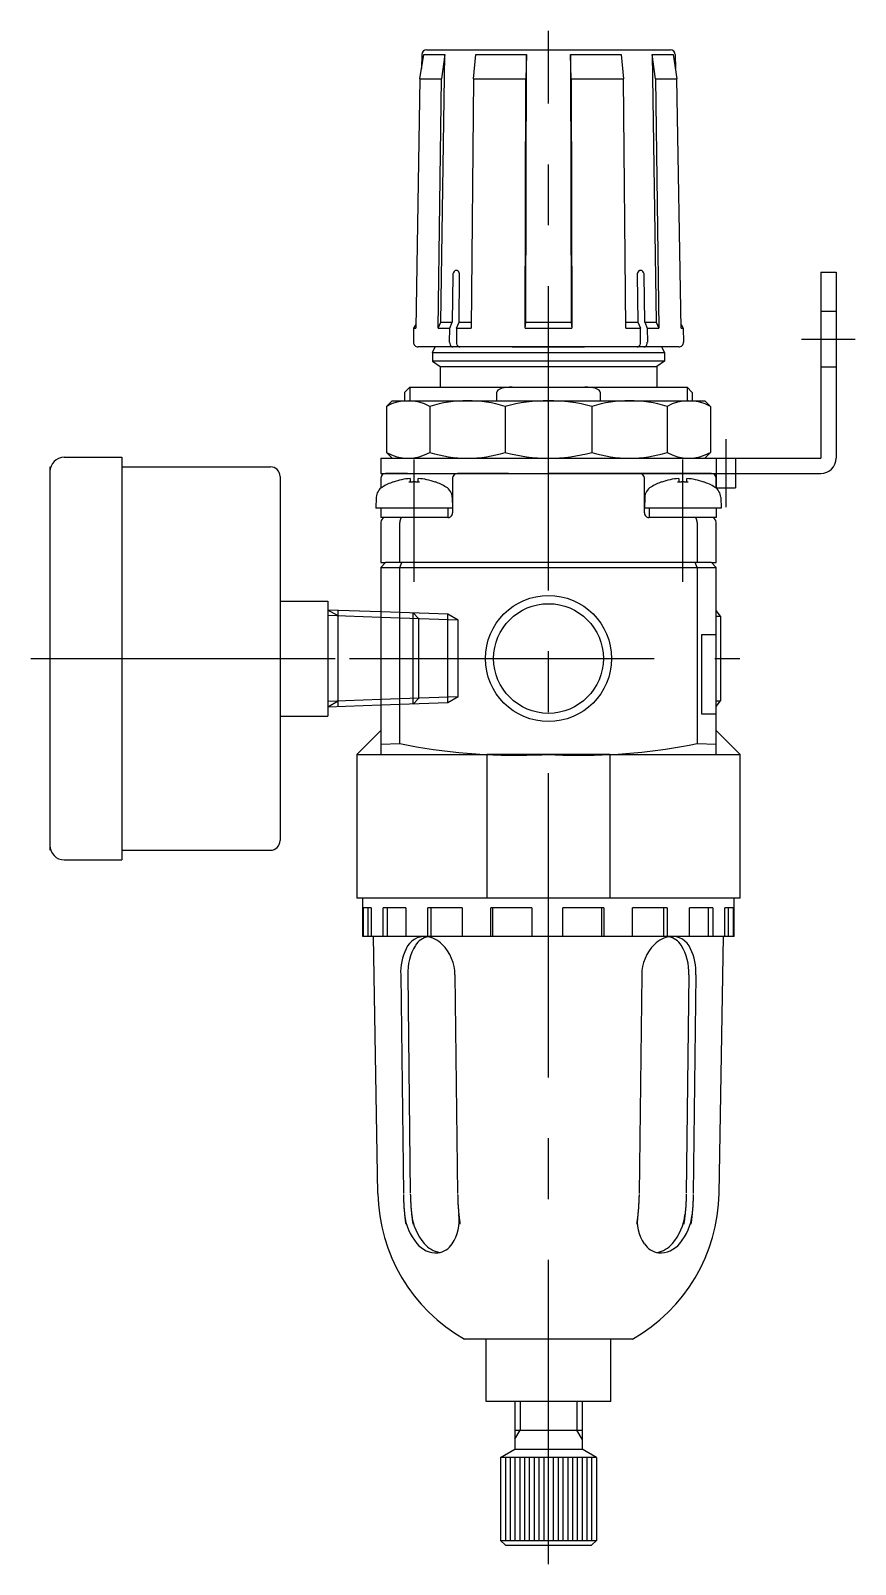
# Model space of a CAD drawing. Extents: x -36 to 182, y -116 to 186.
# Drawn here: x 96.2 to 182.2, y -94.5 to 65.5 of the extents above; entities that cross this region are included whole.
import ezdxf

# ---------------------------------------------------------------- set-up
doc = ezdxf.new("R2010")
doc.units = 0
doc.linetypes.add('CENTER', pattern=[50.8, 31.75, -6.35, 6.35, -6.35])
doc.linetypes.add('DASHED', pattern=[19.05, 12.7, -6.35])
doc.layers.get('0').update_dxf_attribs({"linetype": 'CONTINUOUS'})
doc.layers.add('CENTER', color=1, linetype='CENTER')

msp = doc.modelspace()

# ---------------------------------------------------------------- linework, layer by layer
at = {"color": 7, "linetype": 'CONTINUOUS'}
for p, q in [((136.82, 60.49), (137.22, 63)), ((137.02, 63.01), (136.99, 61.57)), ((137.22, 63), (139.41, 63)), ((137.52, 63.5), (162.94, 63.5)), ((139.01, 35.09), (139.41, 63)), ((139.41, 63), (139.08, 60.49)), ((142.42, 60.49), (142.65, 63)), ((142.65, 63), (147.93, 63)), ((147.85, 35.09), (147.93, 63)), ((147.93, 63), (147.86, 60.49)), ((152.59, 60.49), (152.52, 63)), ((152.52, 63), (152.61, 35.09)), ((152.52, 63), (157.8, 63)), ((157.8, 63), (158.04, 60.49)), ((161.38, 60.49), (161.05, 63)), ((161.05, 63), (161.45, 35.09)), ((161.05, 63), (163.24, 63)), ((163.24, 63), (163.63, 60.49)), ((163.44, 63.01), (163.46, 61.57)), ((136.82, 60.49), (136.38, 34.48)), ((136.82, 60.49), (139.08, 60.49)), ((138.71, 34.48), (139.08, 60.49)), ((142.42, 60.49), (142.16, 34.48)), ((142.42, 60.49), (147.86, 60.49)), ((147.79, 34.48), (147.86, 60.49)), ((152.59, 60.49), (152.67, 34.48)), ((152.59, 60.49), (158.04, 60.49)), ((158.3, 34.48), (158.04, 60.49)), ((161.38, 60.49), (161.75, 34.48)), ((161.38, 60.49), (163.63, 60.49)), ((164.08, 34.48), (163.63, 60.49)), ((140.26, 40), (140.2, 35.09)), ((140.9, 35.09), (140.96, 40)), ((159.49, 40), (159.55, 35.09)), ((160.26, 35.09), (160.2, 40)), ((178.63, 40.3), (180.23, 40.3)), ((178.63, 40.3), (178.63, 20.9)), ((180.23, 40.3), (180.23, 20.9)), ((136.16, 34.48), (136.14, 33.01)), ((136.38, 34.84), (136.16, 34.48)), ((136.16, 34.48), (136.38, 34.48)), ((138.71, 34.48), (139.01, 35.09)), ((138.71, 34.48), (139.94, 34.48)), ((139.01, 35.09), (140.2, 35.09)), ((139.92, 33.01), (139.94, 34.48)), ((139.94, 34.48), (140.2, 35.09)), ((140.64, 34.48), (140.62, 33.01)), ((140.64, 34.48), (140.9, 35.09)), ((140.64, 34.48), (142.16, 34.48)), ((140.9, 35.09), (142.17, 35.09)), ((147.79, 34.48), (147.85, 35.09)), ((147.79, 34.48), (152.67, 34.48)), ((147.85, 35.09), (152.61, 35.09)), ((152.61, 35.09), (152.67, 34.48)), ((158.29, 35.09), (159.55, 35.09)), ((158.3, 34.48), (159.81, 34.48)), ((159.55, 35.09), (159.81, 34.48)), ((159.83, 33.01), (159.81, 34.48)), ((160.26, 35.09), (160.52, 34.48)), ((160.26, 35.09), (161.45, 35.09)), ((160.52, 34.48), (160.54, 33.01)), ((160.52, 34.48), (161.75, 34.48)), ((161.45, 35.09), (161.75, 34.48)), ((164.07, 34.84), (164.29, 34.48)), ((164.08, 34.48), (164.29, 34.48)), ((164.29, 34.48), (164.32, 33.01)), ((140.27, 32.5), (136.64, 32.5)), ((138.13, 31.91), (138.4, 32.5)), ((140.97, 32.5), (140.27, 32.5)), ((159.48, 32.5), (140.98, 32.5)), ((146.45, 32.5), (154, 32.5)), ((160.19, 32.5), (159.48, 32.5)), ((163.82, 32.5), (160.19, 32.5)), ((162.33, 31.91), (162.06, 32.5)), ((138.13, 31.91), (162.33, 31.91)), ((138.13, 31.91), (138.13, 31.03)), ((162.33, 31.03), (138.13, 31.03)), ((138.13, 31.03), (138.93, 30.47)), ((138.93, 30.47), (161.53, 30.47)), ((138.93, 30.47), (138.93, 28.3)), ((162.33, 31.03), (161.53, 30.47)), ((161.53, 30.47), (161.53, 28.3)), ((162.33, 31.91), (162.33, 31.03)), ((135.23, 27.76), (135.77, 28.3)), ((135.23, 27.76), (135.23, 26.9)), ((135.77, 28.3), (146.45, 28.3)), ((144.84, 26.9), (144.84, 27.8)), ((146.45, 28.3), (154, 28.3)), ((154, 28.3), (164.69, 28.3)), ((155.61, 27.8), (155.61, 26.9)), ((165.23, 27.76), (164.69, 28.3)), ((165.23, 27.76), (165.23, 26.9)), ((133.33, 26.3), (133.93, 26.9)), ((133.33, 26.3), (133.33, 21.5)), ((133.93, 26.9), (166.53, 26.9)), ((137.86, 26.3), (137.86, 21.5)), ((145.7, 26.3), (145.7, 21.5)), ((154.76, 26.3), (154.76, 21.5)), ((162.6, 26.3), (162.6, 21.5)), ((166.53, 26.9), (167.13, 26.3)), ((167.13, 26.3), (167.13, 21.5)), ((99.73, 21), (105.73, 21)), ((105.73, 21), (105.73, -21)), ((132.73, 20.9), (178.63, 20.9)), ((132.73, 20.9), (132.73, 19.3)), ((133.33, 21.5), (133.93, 20.9)), ((133.93, 20.9), (166.53, 20.9)), ((167.13, 21.5), (166.53, 20.9)), ((98.23, 20), (98.23, -20)), ((105.73, 20), (121.23, 20)), ((132.73, 19.3), (178.63, 19.3)), ((135.53, 19.3), (133.23, 19.3)), ((135.53, 19.3), (140.73, 19.3)), ((146.07, 19.3), (140.73, 19.3)), ((146.07, 19.3), (150.23, 19.3)), ((167.23, 19.3), (150.23, 19.3)), ((167.73, 19.3), (167.73, 17.8)), ((169.73, 19.3), (169.73, 17.8)), ((122.23, 19), (122.23, -19)), ((132.73, 18.8), (132.73, 17.78)), ((134.03, 18.42), (134.04, 18.41)), ((135.81, 18.77), (135.81, 18.41)), ((136.64, 18.41), (136.64, 18.77)), ((138.42, 18.41), (138.43, 18.42)), ((140.23, 18.8), (140.23, 15.2)), ((160.23, 15.2), (160.23, 18.8)), ((162.03, 18.42), (162.04, 18.41)), ((163.81, 18.77), (163.81, 18.41)), ((164.64, 18.41), (164.64, 18.77)), ((166.42, 18.41), (166.43, 18.42)), ((167.73, 17.76), (167.73, 18.8)), ((167.73, 17.8), (169.73, 17.8)), ((132.27, 16.81), (132.23, 15.7)), ((140.19, 16.81), (140.23, 15.7)), ((160.27, 16.81), (160.23, 15.7)), ((168.19, 16.81), (168.23, 15.7)), ((140.23, 15.7), (132.23, 15.7)), ((132.73, 15.7), (132.73, 14.7)), ((139.73, 14.7), (132.73, 14.7)), ((139.73, 15.7), (139.73, 14.7)), ((168.23, 15.7), (160.23, 15.7)), ((160.73, 15.7), (160.73, 14.7)), ((167.73, 14.7), (160.73, 14.7)), ((167.73, 15.7), (167.73, 14.7)), ((132.73, 14.2), (132.73, 10)), ((134.73, 10), (134.73, 14.2)), ((165.73, 14.2), (165.73, 10)), ((167.73, 10), (167.73, 14.2)), ((132.73, 9.5), (133.23, 10)), ((132.73, 10), (133.23, 10)), ((134.94, 10), (133.23, 10)), ((134.73, 9.5), (134.94, 10)), ((165.52, 10), (134.94, 10)), ((165.73, 9.5), (165.52, 10)), ((167.23, 10), (165.52, 10)), ((167.23, 10), (167.73, 9.5)), ((167.23, 10), (167.73, 10)), ((132.73, 9.5), (134.73, 9.5)), ((132.73, 9.5), (132.73, -10)), ((134.73, -8.87), (134.73, 9.5)), ((134.73, 9.5), (165.73, 9.5)), ((165.73, 9.5), (165.73, -8.87)), ((165.73, 9.5), (167.73, 9.5)), ((167.73, -10), (167.73, 9.5)), ((122.23, 6), (127.23, 6)), ((127.23, 6), (127.23, -6)), ((132.73, 4.86), (127.23, 5.06)), ((128.3, -5.02), (128.3, 5.02)), ((168.18, 4.43), (167.73, 5)), ((167.73, 4.41), (168.18, 4.43)), ((168.18, 4.43), (168.18, -4.43)), ((166.23, 2.5), (167.73, 2.5)), ((166.23, -5.8), (166.23, 2.5)), ((167.73, -4.41), (168.18, -4.43)), ((167.73, -5), (168.18, -4.43)), ((122.23, -6), (127.23, -6)), ((132.73, -4.86), (127.23, -5.06)), ((167.73, -5.8), (166.23, -5.8)), ((132.73, -7.5), (130.23, -10)), ((167.73, -7.5), (170.23, -10)), ((132.73, -8.92), (134.73, -8.88)), ((165.73, -8.88), (167.73, -8.92)), ((130.23, -10), (130.23, -25)), ((130.23, -10), (143.83, -10)), ((143.83, -25), (143.83, -10)), ((150.23, -10), (143.83, -10)), ((156.63, -10), (150.23, -10)), ((150.23, -10), (150.57, -10.01)), ((156.63, -10), (156.63, -25)), ((156.63, -10), (170.23, -10)), ((170.23, -25), (170.23, -10)), ((105.73, -20), (121.23, -20)), ((99.73, -21), (105.73, -21)), ((143.83, -25), (130.23, -25)), ((130.88, -29), (130.88, -25)), ((156.63, -25), (143.83, -25)), ((170.23, -25), (156.63, -25)), ((169.58, -29), (169.58, -25)), ((130.94, -29), (130.94, -26)), ((131.75, -26), (130.94, -26)), ((131.44, -29), (131.44, -26)), ((131.75, -26), (131.75, -29)), ((132.98, -29), (132.98, -26)), ((135.36, -26), (132.98, -26)), ((133.44, -29), (133.44, -26)), ((135.36, -26), (135.36, -29)), ((137.65, -29), (137.65, -26)), ((141.24, -26), (137.65, -26)), ((138, -29), (138, -26)), ((141.24, -26), (141.24, -29)), ((144.23, -29), (144.23, -26)), ((148.48, -26), (144.23, -26)), ((144.42, -29), (144.42, -26)), ((148.48, -26), (148.48, -29)), ((151.73, -29), (151.73, -26)), ((155.99, -26), (151.73, -26)), ((155.79, -29), (155.79, -26)), ((155.99, -26), (155.99, -29)), ((159, -29), (159, -26)), ((162.62, -26), (159, -26)), ((162.26, -29), (162.26, -26)), ((162.62, -26), (162.62, -29)), ((164.93, -29), (164.93, -26)), ((167.36, -26), (164.93, -26)), ((166.9, -29), (166.9, -26)), ((167.36, -26), (167.36, -29)), ((168.63, -29), (168.63, -26)), ((169.5, -26), (168.63, -26)), ((169, -29), (169, -26)), ((169.5, -26), (169.5, -29)), ((169.58, -29), (130.88, -29)), ((132.43, -55.8), (131.98, -29)), ((137.69, -29.03), (137.69, -29)), ((168.03, -55.8), (168.48, -29)), ((134.82, -33), (135.1, -55.8)), ((135.56, -33), (135.82, -55.77)), ((140.47, -33), (140.75, -55.8)), ((159.95, -33), (159.67, -55.8)), ((164.87, -33), (164.6, -55.77)), ((165.61, -33), (165.33, -55.8)), ((158.98, -71), (141.48, -71)), ((143.73, -77.5), (143.73, -71)), ((156.73, -77.5), (156.73, -71)), ((156.73, -77.5), (143.73, -77.5)), ((146.73, -77.5), (146.73, -82.5)), ((153.73, -77.5), (153.73, -82.5)), ((146.73, -80.5), (153.73, -80.5)), ((145.23, -83.37), (146.73, -82.5)), ((146.73, -82.5), (153.73, -82.5)), ((155.23, -83.37), (153.73, -82.5)), ((155.23, -83.37), (145.23, -83.37)), ((145.23, -83.37), (145.23, -92)), ((145.73, -83.37), (145.73, -92)), ((146.23, -83.37), (146.23, -92)), ((146.73, -83.37), (146.73, -92)), ((147.23, -83.37), (147.23, -92)), ((147.73, -83.37), (147.73, -92)), ((148.23, -83.37), (148.23, -92)), ((148.73, -83.37), (148.73, -92)), ((149.23, -83.37), (149.23, -92)), ((149.73, -83.37), (149.73, -92)), ((150.73, -83.37), (150.73, -92)), ((151.23, -83.37), (151.23, -92)), ((151.73, -83.37), (151.73, -92)), ((152.23, -83.37), (152.23, -92)), ((152.73, -83.37), (152.73, -92)), ((153.23, -83.37), (153.23, -92)), ((153.73, -83.37), (153.73, -92)), ((154.23, -83.37), (154.23, -92)), ((154.73, -83.37), (154.73, -92)), ((155.23, -83.37), (155.23, -92)), ((145.23, -92), (155.23, -92)), ((145.73, -92.5), (145.23, -92)), ((145.73, -92.5), (154.73, -92.5)), ((154.73, -92.5), (155.23, -92))]:
    msp.add_line(p, q, dxfattribs=at)
at = {"color": 3, "linetype": 'DASHED'}
for p, q in [((180.23, 36.2), (178.63, 36.2)), ((180.23, 30.4), (178.63, 30.4)), ((167.73, 20.9), (167.73, 19.3)), ((169.73, 20.9), (169.73, 19.3)), ((139.73, 4.62), (132.73, 4.86)), ((140.8, 4), (132.73, 4.28)), ((136.1, -4.75), (136.1, 4.75)), ((136.1, 4.75), (136.7, 4.14)), ((136.7, -4.14), (136.7, 4.14)), ((139.73, -4.62), (139.73, 4.62)), ((140.8, 4), (139.73, 4.62)), ((140.8, -4), (140.8, 4)), ((140.8, -4), (132.73, -4.28)), ((139.73, -4.62), (132.73, -4.86)), ((136.1, -4.75), (136.7, -4.14)), ((140.8, -4), (139.73, -4.62))]:
    msp.add_line(p, q, dxfattribs=at)
at = {"color": 3, "linetype": 'CONTINUOUS'}
for p, q in [((135.77, 28.3), (135.77, 26.9)), ((164.69, 28.3), (164.69, 26.9)), ((128.3, 4.44), (127.23, 5.06)), ((132.73, 4.28), (127.23, 4.48)), ((132.73, -4.28), (127.23, -4.48)), ((128.3, -4.44), (127.23, -5.06)), ((147.27, -77.5), (147.27, -80.5)), ((153.19, -77.5), (153.19, -80.5)), ((146.73, -81.44), (147.27, -80.5)), ((153.73, -81.44), (153.19, -80.5))]:
    msp.add_line(p, q, dxfattribs=at)
at = {"color": 7, "linetype": 'CONTINUOUS'}
for points in [[(136.78, 18.4, 0), (136.77, 18.4, 0), (136.76, 18.4, 0), (136.75, 18.4, 0), (136.75, 18.4, 0), (136.74, 18.4, 0), (136.73, 18.4, 0), (136.72, 18.4, 0), (136.71, 18.4, 0), (136.7, 18.4, 0), (136.69, 18.4, 0), (136.69, 18.4, 0), (136.68, 18.4, 0), (136.67, 18.4, 0), (136.66, 18.4, 0), (136.65, 18.41, 0), (136.64, 18.41, 0), (136.63, 18.41, 0), (136.62, 18.41, 0), (136.62, 18.41, 0), (136.61, 18.41, 0), (136.6, 18.41, 0), (136.59, 18.41, 0), (136.58, 18.41, 0), (136.57, 18.41, 0), (136.56, 18.41, 0), (136.56, 18.41, 0), (136.55, 18.41, 0), (136.54, 18.41, 0), (136.53, 18.41, 0), (136.52, 18.41, 0), (136.51, 18.41, 0), (136.5, 18.41, 0), (136.5, 18.41, 0), (136.49, 18.41, 0), (136.48, 18.41, 0), (136.47, 18.41, 0), (136.46, 18.41, 0), (136.45, 18.41, 0), (136.44, 18.41, 0), (136.44, 18.41, 0), (136.43, 18.41, 0), (136.42, 18.41, 0), (136.41, 18.41, 0), (136.4, 18.41, 0), (136.39, 18.41, 0), (136.38, 18.41, 0), (136.38, 18.41, 0), (136.37, 18.42, 0), (136.36, 18.42, 0), (136.35, 18.42, 0), (136.34, 18.42, 0), (136.33, 18.42, 0), (136.32, 18.42, 0), (136.31, 18.42, 0), (136.31, 18.42, 0), (136.3, 18.42, 0), (136.29, 18.42, 0), (136.28, 18.42, 0), (136.27, 18.42, 0), (136.26, 18.42, 0), (136.25, 18.42, 0), (136.25, 18.42, 0), (136.24, 18.42, 0), (136.23, 18.42, 0), (136.22, 18.42, 0), (136.21, 18.42, 0), (136.2, 18.42, 0), (136.19, 18.42, 0), (136.19, 18.42, 0), (136.18, 18.42, 0), (136.17, 18.42, 0), (136.16, 18.42, 0), (136.15, 18.42, 0), (136.14, 18.42, 0), (136.13, 18.42, 0), (136.12, 18.42, 0), (136.12, 18.42, 0), (136.11, 18.42, 0), (136.1, 18.42, 0), (136.09, 18.42, 0), (136.08, 18.41, 0), (136.07, 18.41, 0), (136.06, 18.41, 0), (136.06, 18.41, 0), (136.05, 18.41, 0), (136.04, 18.41, 0), (136.03, 18.41, 0), (136.02, 18.41, 0), (136.01, 18.41, 0), (136, 18.41, 0), (136, 18.41, 0), (135.99, 18.41, 0), (135.98, 18.41, 0), (135.97, 18.41, 0), (135.96, 18.41, 0), (135.95, 18.41, 0), (135.94, 18.41, 0), (135.94, 18.41, 0), (135.93, 18.41, 0), (135.92, 18.41, 0), (135.91, 18.41, 0), (135.9, 18.41, 0), (135.89, 18.41, 0), (135.88, 18.41, 0), (135.88, 18.41, 0), (135.87, 18.41, 0), (135.86, 18.41, 0), (135.85, 18.41, 0), (135.84, 18.41, 0), (135.83, 18.41, 0), (135.82, 18.41, 0), (135.81, 18.41, 0), (135.81, 18.41, 0), (135.8, 18.4, 0), (135.79, 18.4, 0), (135.78, 18.4, 0), (135.77, 18.4, 0), (135.76, 18.4, 0), (135.75, 18.4, 0), (135.75, 18.4, 0), (135.74, 18.4, 0), (135.73, 18.4, 0), (135.72, 18.4, 0), (135.71, 18.4, 0), (135.7, 18.4, 0), (135.69, 18.4, 0), (135.69, 18.4, 0), (135.68, 18.4, 0)], [(164.78, 18.4, 0), (164.77, 18.4, 0), (164.76, 18.4, 0), (164.75, 18.4, 0), (164.75, 18.4, 0), (164.74, 18.4, 0), (164.73, 18.4, 0), (164.72, 18.4, 0), (164.71, 18.4, 0), (164.7, 18.4, 0), (164.69, 18.4, 0), (164.69, 18.4, 0), (164.68, 18.4, 0), (164.67, 18.4, 0), (164.66, 18.4, 0), (164.65, 18.41, 0), (164.64, 18.41, 0), (164.63, 18.41, 0), (164.62, 18.41, 0), (164.62, 18.41, 0), (164.61, 18.41, 0), (164.6, 18.41, 0), (164.59, 18.41, 0), (164.58, 18.41, 0), (164.57, 18.41, 0), (164.56, 18.41, 0), (164.56, 18.41, 0), (164.55, 18.41, 0), (164.54, 18.41, 0), (164.53, 18.41, 0), (164.52, 18.41, 0), (164.51, 18.41, 0), (164.5, 18.41, 0), (164.5, 18.41, 0), (164.49, 18.41, 0), (164.48, 18.41, 0), (164.47, 18.41, 0), (164.46, 18.41, 0), (164.45, 18.41, 0), (164.44, 18.41, 0), (164.44, 18.41, 0), (164.43, 18.41, 0), (164.42, 18.41, 0), (164.41, 18.41, 0), (164.4, 18.41, 0), (164.39, 18.41, 0), (164.38, 18.41, 0), (164.38, 18.41, 0), (164.37, 18.42, 0), (164.36, 18.42, 0), (164.35, 18.42, 0), (164.34, 18.42, 0), (164.33, 18.42, 0), (164.32, 18.42, 0), (164.31, 18.42, 0), (164.31, 18.42, 0), (164.3, 18.42, 0), (164.29, 18.42, 0), (164.28, 18.42, 0), (164.27, 18.42, 0), (164.26, 18.42, 0), (164.25, 18.42, 0), (164.25, 18.42, 0), (164.24, 18.42, 0), (164.23, 18.42, 0), (164.22, 18.42, 0), (164.21, 18.42, 0), (164.2, 18.42, 0), (164.19, 18.42, 0), (164.19, 18.42, 0), (164.18, 18.42, 0), (164.17, 18.42, 0), (164.16, 18.42, 0), (164.15, 18.42, 0), (164.14, 18.42, 0), (164.13, 18.42, 0), (164.12, 18.42, 0), (164.12, 18.42, 0), (164.11, 18.42, 0), (164.1, 18.42, 0), (164.09, 18.42, 0), (164.08, 18.41, 0), (164.07, 18.41, 0), (164.06, 18.41, 0), (164.06, 18.41, 0), (164.05, 18.41, 0), (164.04, 18.41, 0), (164.03, 18.41, 0), (164.02, 18.41, 0), (164.01, 18.41, 0), (164, 18.41, 0), (164, 18.41, 0), (163.99, 18.41, 0), (163.98, 18.41, 0), (163.97, 18.41, 0), (163.96, 18.41, 0), (163.95, 18.41, 0), (163.94, 18.41, 0), (163.94, 18.41, 0), (163.93, 18.41, 0), (163.92, 18.41, 0), (163.91, 18.41, 0), (163.9, 18.41, 0), (163.89, 18.41, 0), (163.88, 18.41, 0), (163.88, 18.41, 0), (163.87, 18.41, 0), (163.86, 18.41, 0), (163.85, 18.41, 0), (163.84, 18.41, 0), (163.83, 18.41, 0), (163.82, 18.41, 0), (163.81, 18.41, 0), (163.81, 18.41, 0), (163.8, 18.4, 0), (163.79, 18.4, 0), (163.78, 18.4, 0), (163.77, 18.4, 0), (163.76, 18.4, 0), (163.75, 18.4, 0), (163.75, 18.4, 0), (163.74, 18.4, 0), (163.73, 18.4, 0), (163.72, 18.4, 0), (163.71, 18.4, 0), (163.7, 18.4, 0), (163.69, 18.4, 0), (163.69, 18.4, 0), (163.68, 18.4, 0)], [(134.94, 14.7, 0), (134.93, 14.7, 0), (134.93, 14.7, 0), (134.93, 14.7, 0), (134.93, 14.7, 0), (134.92, 14.7, 0), (134.92, 14.7, 0), (134.92, 14.7, 0), (134.91, 14.7, 0), (134.91, 14.7, 0), (134.91, 14.7, 0), (134.91, 14.7, 0), (134.91, 14.69, 0), (134.9, 14.69, 0), (134.9, 14.69, 0), (134.9, 14.69, 0), (134.9, 14.69, 0), (134.89, 14.69, 0), (134.89, 14.69, 0), (134.89, 14.69, 0), (134.88, 14.69, 0), (134.88, 14.68, 0), (134.88, 14.68, 0), (134.88, 14.68, 0), (134.88, 14.68, 0), (134.87, 14.68, 0), (134.87, 14.67, 0), (134.87, 14.67, 0), (134.87, 14.67, 0), (134.86, 14.67, 0), (134.86, 14.67, 0), (134.86, 14.66, 0), (134.86, 14.66, 0), (134.85, 14.66, 0), (134.85, 14.66, 0), (134.85, 14.65, 0), (134.85, 14.65, 0), (134.84, 14.65, 0), (134.84, 14.65, 0), (134.84, 14.64, 0), (134.84, 14.64, 0), (134.84, 14.64, 0), (134.83, 14.63, 0), (134.83, 14.63, 0), (134.83, 14.63, 0), (134.83, 14.63, 0), (134.82, 14.62, 0), (134.82, 14.62, 0), (134.82, 14.62, 0), (134.82, 14.61, 0), (134.82, 14.61, 0), (134.81, 14.61, 0), (134.81, 14.6, 0), (134.81, 14.6, 0), (134.81, 14.59, 0), (134.81, 14.59, 0), (134.8, 14.59, 0), (134.8, 14.58, 0), (134.8, 14.58, 0), (134.8, 14.57, 0), (134.8, 14.57, 0), (134.79, 14.57, 0), (134.79, 14.56, 0), (134.79, 14.56, 0), (134.79, 14.55, 0), (134.79, 14.55, 0), (134.78, 14.54, 0), (134.78, 14.54, 0), (134.78, 14.54, 0), (134.78, 14.53, 0), (134.78, 14.53, 0), (134.78, 14.52, 0), (134.78, 14.52, 0), (134.77, 14.51, 0), (134.77, 14.51, 0), (134.77, 14.5, 0), (134.77, 14.5, 0), (134.77, 14.49, 0), (134.77, 14.49, 0), (134.76, 14.48, 0), (134.76, 14.48, 0), (134.76, 14.47, 0), (134.76, 14.47, 0), (134.76, 14.46, 0), (134.76, 14.46, 0), (134.76, 14.45, 0), (134.75, 14.45, 0), (134.75, 14.44, 0), (134.75, 14.44, 0), (134.75, 14.43, 0), (134.75, 14.42, 0), (134.75, 14.42, 0), (134.75, 14.41, 0), (134.75, 14.41, 0), (134.75, 14.4, 0), (134.75, 14.4, 0), (134.74, 14.39, 0), (134.74, 14.39, 0), (134.74, 14.38, 0), (134.74, 14.37, 0), (134.74, 14.37, 0), (134.74, 14.36, 0), (134.74, 14.36, 0), (134.74, 14.35, 0), (134.74, 14.35, 0), (134.74, 14.34, 0), (134.74, 14.33, 0), (134.74, 14.33, 0), (134.73, 14.32, 0), (134.73, 14.32, 0), (134.73, 14.31, 0), (134.73, 14.3, 0), (134.73, 14.3, 0), (134.73, 14.29, 0), (134.73, 14.29, 0), (134.73, 14.28, 0), (134.73, 14.27, 0), (134.73, 14.27, 0), (134.73, 14.26, 0), (134.73, 14.26, 0), (134.73, 14.25, 0), (134.73, 14.24, 0), (134.73, 14.24, 0), (134.73, 14.23, 0), (134.73, 14.22, 0), (134.73, 14.22, 0), (134.73, 14.21, 0), (134.73, 14.21, 0), (134.73, 14.2, 0)], [(165.73, 14.2, 0), (165.73, 14.21, 0), (165.73, 14.21, 0), (165.73, 14.22, 0), (165.73, 14.22, 0), (165.73, 14.23, 0), (165.73, 14.24, 0), (165.73, 14.24, 0), (165.73, 14.25, 0), (165.73, 14.26, 0), (165.73, 14.26, 0), (165.73, 14.27, 0), (165.73, 14.27, 0), (165.73, 14.28, 0), (165.72, 14.29, 0), (165.72, 14.29, 0), (165.72, 14.3, 0), (165.72, 14.3, 0), (165.72, 14.31, 0), (165.72, 14.32, 0), (165.72, 14.32, 0), (165.72, 14.33, 0), (165.72, 14.33, 0), (165.72, 14.34, 0), (165.72, 14.35, 0), (165.72, 14.35, 0), (165.72, 14.36, 0), (165.72, 14.36, 0), (165.72, 14.37, 0), (165.72, 14.37, 0), (165.71, 14.38, 0), (165.71, 14.39, 0), (165.71, 14.39, 0), (165.71, 14.4, 0), (165.71, 14.4, 0), (165.71, 14.41, 0), (165.71, 14.41, 0), (165.71, 14.42, 0), (165.71, 14.42, 0), (165.71, 14.43, 0), (165.7, 14.44, 0), (165.7, 14.44, 0), (165.7, 14.45, 0), (165.7, 14.45, 0), (165.7, 14.46, 0), (165.7, 14.46, 0), (165.7, 14.47, 0), (165.69, 14.47, 0), (165.69, 14.48, 0), (165.69, 14.48, 0), (165.69, 14.49, 0), (165.69, 14.49, 0), (165.69, 14.5, 0), (165.69, 14.5, 0), (165.68, 14.51, 0), (165.68, 14.51, 0), (165.68, 14.52, 0), (165.68, 14.52, 0), (165.68, 14.53, 0), (165.68, 14.53, 0), (165.68, 14.54, 0), (165.67, 14.54, 0), (165.67, 14.54, 0), (165.67, 14.55, 0), (165.67, 14.55, 0), (165.67, 14.56, 0), (165.66, 14.56, 0), (165.66, 14.57, 0), (165.66, 14.57, 0), (165.66, 14.57, 0), (165.66, 14.58, 0), (165.65, 14.58, 0), (165.65, 14.59, 0), (165.65, 14.59, 0), (165.65, 14.59, 0), (165.65, 14.6, 0), (165.65, 14.6, 0), (165.64, 14.61, 0), (165.64, 14.61, 0), (165.64, 14.61, 0), (165.64, 14.62, 0), (165.63, 14.62, 0), (165.63, 14.62, 0), (165.63, 14.63, 0), (165.63, 14.63, 0), (165.62, 14.63, 0), (165.62, 14.63, 0), (165.62, 14.64, 0), (165.62, 14.64, 0), (165.62, 14.64, 0), (165.61, 14.65, 0), (165.61, 14.65, 0), (165.61, 14.65, 0), (165.61, 14.65, 0), (165.6, 14.66, 0), (165.6, 14.66, 0), (165.6, 14.66, 0), (165.6, 14.66, 0), (165.6, 14.67, 0), (165.59, 14.67, 0), (165.59, 14.67, 0), (165.59, 14.67, 0), (165.59, 14.67, 0), (165.58, 14.68, 0), (165.58, 14.68, 0), (165.58, 14.68, 0), (165.58, 14.68, 0), (165.57, 14.68, 0), (165.57, 14.69, 0), (165.57, 14.69, 0), (165.57, 14.69, 0), (165.56, 14.69, 0), (165.56, 14.69, 0), (165.56, 14.69, 0), (165.56, 14.69, 0), (165.55, 14.69, 0), (165.55, 14.69, 0), (165.55, 14.7, 0), (165.55, 14.7, 0), (165.54, 14.7, 0), (165.54, 14.7, 0), (165.54, 14.7, 0), (165.54, 14.7, 0), (165.53, 14.7, 0), (165.53, 14.7, 0), (165.53, 14.7, 0), (165.53, 14.7, 0), (165.52, 14.7, 0), (165.52, 14.7, 0)], [(135.1, -55.93, 0), (135.1, -55.95, 0), (135.1, -55.98, 0), (135.1, -56, 0), (135.1, -56.03, 0), (135.1, -56.05, 0), (135.1, -56.07, 0), (135.1, -56.1, 0), (135.1, -56.12, 0), (135.1, -56.15, 0), (135.1, -56.17, 0), (135.1, -56.2, 0), (135.1, -56.22, 0), (135.11, -56.24, 0), (135.11, -56.27, 0), (135.11, -56.29, 0), (135.11, -56.32, 0), (135.11, -56.34, 0), (135.11, -56.37, 0), (135.11, -56.39, 0), (135.11, -56.41, 0), (135.11, -56.44, 0), (135.11, -56.46, 0), (135.11, -56.49, 0), (135.12, -56.51, 0), (135.12, -56.53, 0), (135.12, -56.56, 0), (135.12, -56.58, 0), (135.12, -56.61, 0), (135.12, -56.63, 0), (135.12, -56.65, 0), (135.12, -56.68, 0), (135.12, -56.7, 0), (135.12, -56.73, 0), (135.13, -56.75, 0), (135.13, -56.78, 0), (135.13, -56.8, 0), (135.13, -56.82, 0), (135.13, -56.85, 0), (135.13, -56.87, 0), (135.13, -56.9, 0), (135.13, -56.92, 0), (135.14, -56.94, 0), (135.14, -56.97, 0), (135.14, -56.99, 0), (135.14, -57.02, 0), (135.14, -57.04, 0), (135.14, -57.07, 0), (135.15, -57.09, 0), (135.15, -57.11, 0), (135.15, -57.14, 0), (135.15, -57.16, 0), (135.15, -57.19, 0), (135.15, -57.21, 0), (135.16, -57.23, 0), (135.16, -57.26, 0), (135.16, -57.28, 0), (135.16, -57.31, 0), (135.16, -57.33, 0), (135.16, -57.35, 0), (135.17, -57.38, 0), (135.17, -57.4, 0), (135.17, -57.43, 0), (135.17, -57.45, 0), (135.17, -57.47, 0), (135.18, -57.5, 0), (135.18, -57.52, 0), (135.18, -57.55, 0), (135.18, -57.57, 0), (135.18, -57.59, 0), (135.19, -57.62, 0), (135.19, -57.64, 0), (135.19, -57.67, 0), (135.19, -57.69, 0), (135.19, -57.71, 0), (135.2, -57.74, 0), (135.2, -57.76, 0), (135.2, -57.79, 0), (135.2, -57.81, 0), (135.21, -57.83, 0), (135.21, -57.86, 0), (135.21, -57.88, 0), (135.21, -57.91, 0), (135.22, -57.93, 0), (135.22, -57.95, 0), (135.22, -57.98, 0), (135.22, -58, 0), (135.22, -58.03, 0), (135.23, -58.05, 0), (135.23, -58.07, 0), (135.23, -58.1, 0), (135.24, -58.12, 0), (135.24, -58.15, 0), (135.24, -58.17, 0), (135.24, -58.19, 0), (135.25, -58.22, 0), (135.25, -58.24, 0), (135.25, -58.27, 0), (135.25, -58.29, 0), (135.26, -58.31, 0), (135.26, -58.34, 0), (135.26, -58.36, 0), (135.26, -58.39, 0), (135.27, -58.41, 0), (135.27, -58.43, 0), (135.27, -58.46, 0), (135.28, -58.48, 0), (135.28, -58.5, 0), (135.28, -58.53, 0), (135.28, -58.55, 0), (135.29, -58.58, 0), (135.29, -58.6, 0), (135.29, -58.62, 0), (135.3, -58.65, 0), (135.3, -58.67, 0), (135.3, -58.69, 0), (135.31, -58.72, 0), (135.31, -58.74, 0), (135.31, -58.77, 0), (135.32, -58.79, 0), (135.32, -58.81, 0), (135.32, -58.84, 0), (135.33, -58.86, 0), (135.33, -58.88, 0), (135.33, -58.91, 0), (135.34, -58.93, 0), (135.34, -58.96, 0), (135.34, -58.98, 0), (135.35, -59, 0)], [(135.82, -55.88, 0), (135.82, -55.91, 0), (135.82, -55.93, 0), (135.83, -55.96, 0), (135.83, -55.98, 0), (135.83, -56, 0), (135.83, -56.03, 0), (135.83, -56.05, 0), (135.83, -56.08, 0), (135.83, -56.1, 0), (135.83, -56.13, 0), (135.83, -56.15, 0), (135.83, -56.18, 0), (135.83, -56.2, 0), (135.83, -56.23, 0), (135.83, -56.25, 0), (135.83, -56.27, 0), (135.84, -56.3, 0), (135.84, -56.32, 0), (135.84, -56.35, 0), (135.84, -56.37, 0), (135.84, -56.4, 0), (135.84, -56.42, 0), (135.84, -56.45, 0), (135.84, -56.47, 0), (135.84, -56.5, 0), (135.84, -56.52, 0), (135.84, -56.54, 0), (135.85, -56.57, 0), (135.85, -56.59, 0), (135.85, -56.62, 0), (135.85, -56.64, 0), (135.85, -56.67, 0), (135.85, -56.69, 0), (135.85, -56.72, 0), (135.85, -56.74, 0), (135.86, -56.76, 0), (135.86, -56.79, 0), (135.86, -56.81, 0), (135.86, -56.84, 0), (135.86, -56.86, 0), (135.86, -56.89, 0), (135.86, -56.91, 0), (135.87, -56.94, 0), (135.87, -56.96, 0), (135.87, -56.99, 0), (135.87, -57.01, 0), (135.87, -57.03, 0), (135.87, -57.06, 0), (135.88, -57.08, 0), (135.88, -57.11, 0), (135.88, -57.13, 0), (135.88, -57.16, 0), (135.88, -57.18, 0), (135.88, -57.21, 0), (135.89, -57.23, 0), (135.89, -57.25, 0), (135.89, -57.28, 0), (135.89, -57.3, 0), (135.89, -57.33, 0), (135.9, -57.35, 0), (135.9, -57.38, 0), (135.9, -57.4, 0), (135.9, -57.42, 0), (135.9, -57.45, 0), (135.91, -57.47, 0), (135.91, -57.5, 0), (135.91, -57.52, 0), (135.91, -57.55, 0), (135.91, -57.57, 0), (135.92, -57.6, 0), (135.92, -57.62, 0), (135.92, -57.64, 0), (135.92, -57.67, 0), (135.93, -57.69, 0), (135.93, -57.72, 0), (135.93, -57.74, 0), (135.93, -57.77, 0), (135.94, -57.79, 0), (135.94, -57.81, 0), (135.94, -57.84, 0), (135.94, -57.86, 0), (135.94, -57.89, 0), (135.95, -57.91, 0), (135.95, -57.94, 0), (135.95, -57.96, 0), (135.96, -57.98, 0), (135.96, -58.01, 0), (135.96, -58.03, 0), (135.96, -58.06, 0), (135.97, -58.08, 0), (135.97, -58.11, 0), (135.97, -58.13, 0), (135.97, -58.15, 0), (135.98, -58.18, 0), (135.98, -58.2, 0), (135.98, -58.23, 0), (135.99, -58.25, 0), (135.99, -58.28, 0), (135.99, -58.3, 0), (136, -58.32, 0), (136, -58.35, 0), (136, -58.37, 0), (136, -58.4, 0), (136.01, -58.42, 0), (136.01, -58.45, 0), (136.01, -58.47, 0), (136.02, -58.49, 0), (136.02, -58.52, 0), (136.02, -58.54, 0), (136.03, -58.57, 0), (136.03, -58.59, 0), (136.03, -58.61, 0), (136.04, -58.64, 0), (136.04, -58.66, 0), (136.04, -58.69, 0), (136.05, -58.71, 0), (136.05, -58.73, 0), (136.05, -58.76, 0), (136.06, -58.78, 0), (136.06, -58.81, 0), (136.06, -58.83, 0), (136.07, -58.85, 0), (136.07, -58.88, 0), (136.07, -58.9, 0), (136.08, -58.93, 0), (136.08, -58.95, 0), (136.09, -58.98, 0), (136.09, -59, 0)], [(140.75, -55.93, 0), (140.75, -55.95, 0), (140.76, -55.98, 0), (140.76, -56, 0), (140.76, -56.03, 0), (140.76, -56.05, 0), (140.76, -56.07, 0), (140.76, -56.1, 0), (140.76, -56.12, 0), (140.76, -56.15, 0), (140.76, -56.17, 0), (140.76, -56.2, 0), (140.76, -56.22, 0), (140.76, -56.24, 0), (140.76, -56.27, 0), (140.76, -56.29, 0), (140.76, -56.32, 0), (140.77, -56.34, 0), (140.77, -56.37, 0), (140.77, -56.39, 0), (140.77, -56.41, 0), (140.77, -56.44, 0), (140.77, -56.46, 0), (140.77, -56.49, 0), (140.77, -56.51, 0), (140.77, -56.53, 0), (140.77, -56.56, 0), (140.78, -56.58, 0), (140.78, -56.61, 0), (140.78, -56.63, 0), (140.78, -56.65, 0), (140.78, -56.68, 0), (140.78, -56.7, 0), (140.78, -56.73, 0), (140.78, -56.75, 0), (140.78, -56.78, 0), (140.79, -56.8, 0), (140.79, -56.82, 0), (140.79, -56.85, 0), (140.79, -56.87, 0), (140.79, -56.9, 0), (140.79, -56.92, 0), (140.79, -56.94, 0), (140.79, -56.97, 0), (140.8, -56.99, 0), (140.8, -57.02, 0), (140.8, -57.04, 0), (140.8, -57.07, 0), (140.8, -57.09, 0), (140.8, -57.11, 0), (140.81, -57.14, 0), (140.81, -57.16, 0), (140.81, -57.19, 0), (140.81, -57.21, 0), (140.81, -57.23, 0), (140.81, -57.26, 0), (140.82, -57.28, 0), (140.82, -57.31, 0), (140.82, -57.33, 0), (140.82, -57.35, 0), (140.82, -57.38, 0), (140.82, -57.4, 0), (140.83, -57.43, 0), (140.83, -57.45, 0), (140.83, -57.47, 0), (140.83, -57.5, 0), (140.84, -57.52, 0), (140.84, -57.55, 0), (140.84, -57.57, 0), (140.84, -57.59, 0), (140.84, -57.62, 0), (140.84, -57.64, 0), (140.85, -57.67, 0), (140.85, -57.69, 0), (140.85, -57.71, 0), (140.85, -57.74, 0), (140.86, -57.76, 0), (140.86, -57.79, 0), (140.86, -57.81, 0), (140.86, -57.83, 0), (140.87, -57.86, 0), (140.87, -57.88, 0), (140.87, -57.91, 0), (140.87, -57.93, 0), (140.87, -57.95, 0), (140.88, -57.98, 0), (140.88, -58, 0), (140.88, -58.03, 0), (140.88, -58.05, 0), (140.89, -58.07, 0), (140.89, -58.1, 0), (140.89, -58.12, 0), (140.89, -58.15, 0), (140.9, -58.17, 0), (140.9, -58.19, 0), (140.9, -58.22, 0), (140.91, -58.24, 0), (140.91, -58.27, 0), (140.91, -58.29, 0), (140.91, -58.31, 0), (140.92, -58.34, 0), (140.92, -58.36, 0), (140.92, -58.39, 0), (140.93, -58.41, 0), (140.93, -58.43, 0), (140.93, -58.46, 0), (140.93, -58.48, 0), (140.94, -58.5, 0), (140.94, -58.53, 0), (140.94, -58.55, 0), (140.94, -58.58, 0), (140.95, -58.6, 0), (140.95, -58.62, 0), (140.95, -58.65, 0), (140.96, -58.67, 0), (140.96, -58.69, 0), (140.96, -58.72, 0), (140.97, -58.74, 0), (140.97, -58.77, 0), (140.97, -58.79, 0), (140.98, -58.81, 0), (140.98, -58.84, 0), (140.98, -58.86, 0), (140.99, -58.88, 0), (140.99, -58.91, 0), (140.99, -58.93, 0), (141, -58.96, 0), (141, -58.98, 0), (141, -59, 0)], [(159.67, -55.93, 0), (159.67, -55.95, 0), (159.67, -55.98, 0), (159.67, -56, 0), (159.67, -56.02, 0), (159.67, -56.05, 0), (159.67, -56.07, 0), (159.67, -56.1, 0), (159.67, -56.12, 0), (159.66, -56.15, 0), (159.66, -56.17, 0), (159.66, -56.19, 0), (159.66, -56.22, 0), (159.66, -56.24, 0), (159.66, -56.27, 0), (159.66, -56.29, 0), (159.66, -56.32, 0), (159.66, -56.34, 0), (159.66, -56.36, 0), (159.66, -56.39, 0), (159.66, -56.41, 0), (159.66, -56.44, 0), (159.66, -56.46, 0), (159.65, -56.48, 0), (159.65, -56.51, 0), (159.65, -56.53, 0), (159.65, -56.56, 0), (159.65, -56.58, 0), (159.65, -56.61, 0), (159.65, -56.63, 0), (159.65, -56.65, 0), (159.65, -56.68, 0), (159.65, -56.7, 0), (159.64, -56.73, 0), (159.64, -56.75, 0), (159.64, -56.77, 0), (159.64, -56.8, 0), (159.64, -56.82, 0), (159.64, -56.85, 0), (159.64, -56.87, 0), (159.63, -56.89, 0), (159.63, -56.92, 0), (159.63, -56.94, 0), (159.63, -56.97, 0), (159.63, -56.99, 0), (159.63, -57.02, 0), (159.63, -57.04, 0), (159.62, -57.06, 0), (159.62, -57.09, 0), (159.62, -57.11, 0), (159.62, -57.14, 0), (159.62, -57.16, 0), (159.62, -57.18, 0), (159.61, -57.21, 0), (159.61, -57.23, 0), (159.61, -57.26, 0), (159.61, -57.28, 0), (159.61, -57.3, 0), (159.61, -57.33, 0), (159.6, -57.35, 0), (159.6, -57.38, 0), (159.6, -57.4, 0), (159.6, -57.42, 0), (159.6, -57.45, 0), (159.59, -57.47, 0), (159.59, -57.5, 0), (159.59, -57.52, 0), (159.59, -57.55, 0), (159.59, -57.57, 0), (159.58, -57.59, 0), (159.58, -57.62, 0), (159.58, -57.64, 0), (159.58, -57.67, 0), (159.58, -57.69, 0), (159.57, -57.71, 0), (159.57, -57.74, 0), (159.57, -57.76, 0), (159.57, -57.79, 0), (159.56, -57.81, 0), (159.56, -57.83, 0), (159.56, -57.86, 0), (159.56, -57.88, 0), (159.56, -57.91, 0), (159.55, -57.93, 0), (159.55, -57.95, 0), (159.55, -57.98, 0), (159.55, -58, 0), (159.54, -58.02, 0), (159.54, -58.05, 0), (159.54, -58.07, 0), (159.54, -58.1, 0), (159.53, -58.12, 0), (159.53, -58.14, 0), (159.53, -58.17, 0), (159.53, -58.19, 0), (159.52, -58.22, 0), (159.52, -58.24, 0), (159.52, -58.26, 0), (159.51, -58.29, 0), (159.51, -58.31, 0), (159.51, -58.34, 0), (159.51, -58.36, 0), (159.5, -58.38, 0), (159.5, -58.41, 0), (159.5, -58.43, 0), (159.5, -58.46, 0), (159.49, -58.48, 0), (159.49, -58.5, 0), (159.49, -58.53, 0), (159.48, -58.55, 0), (159.48, -58.57, 0), (159.48, -58.6, 0), (159.47, -58.62, 0), (159.47, -58.65, 0), (159.47, -58.67, 0), (159.47, -58.69, 0), (159.46, -58.72, 0), (159.46, -58.74, 0), (159.46, -58.76, 0), (159.45, -58.79, 0), (159.45, -58.81, 0), (159.44, -58.84, 0), (159.44, -58.86, 0), (159.44, -58.88, 0), (159.44, -58.91, 0), (159.43, -58.93, 0), (159.43, -58.95, 0), (159.43, -58.98, 0), (159.42, -59, 0)], [(164.6, -55.88, 0), (164.6, -55.9, 0), (164.6, -55.93, 0), (164.6, -55.95, 0), (164.6, -55.98, 0), (164.6, -56, 0), (164.6, -56.03, 0), (164.6, -56.05, 0), (164.6, -56.08, 0), (164.6, -56.1, 0), (164.6, -56.13, 0), (164.59, -56.15, 0), (164.59, -56.17, 0), (164.59, -56.2, 0), (164.59, -56.22, 0), (164.59, -56.25, 0), (164.59, -56.27, 0), (164.59, -56.3, 0), (164.59, -56.32, 0), (164.59, -56.35, 0), (164.59, -56.37, 0), (164.59, -56.4, 0), (164.59, -56.42, 0), (164.59, -56.44, 0), (164.58, -56.47, 0), (164.58, -56.49, 0), (164.58, -56.52, 0), (164.58, -56.54, 0), (164.58, -56.57, 0), (164.58, -56.59, 0), (164.58, -56.62, 0), (164.58, -56.64, 0), (164.57, -56.67, 0), (164.57, -56.69, 0), (164.57, -56.71, 0), (164.57, -56.74, 0), (164.57, -56.76, 0), (164.57, -56.79, 0), (164.57, -56.81, 0), (164.56, -56.84, 0), (164.56, -56.86, 0), (164.56, -56.89, 0), (164.56, -56.91, 0), (164.56, -56.93, 0), (164.56, -56.96, 0), (164.56, -56.98, 0), (164.56, -57.01, 0), (164.55, -57.03, 0), (164.55, -57.06, 0), (164.55, -57.08, 0), (164.55, -57.11, 0), (164.55, -57.13, 0), (164.54, -57.15, 0), (164.54, -57.18, 0), (164.54, -57.2, 0), (164.54, -57.23, 0), (164.54, -57.25, 0), (164.54, -57.28, 0), (164.53, -57.3, 0), (164.53, -57.33, 0), (164.53, -57.35, 0), (164.53, -57.37, 0), (164.53, -57.4, 0), (164.52, -57.42, 0), (164.52, -57.45, 0), (164.52, -57.47, 0), (164.52, -57.5, 0), (164.51, -57.52, 0), (164.51, -57.55, 0), (164.51, -57.57, 0), (164.51, -57.59, 0), (164.51, -57.62, 0), (164.5, -57.64, 0), (164.5, -57.67, 0), (164.5, -57.69, 0), (164.5, -57.72, 0), (164.5, -57.74, 0), (164.49, -57.76, 0), (164.49, -57.79, 0), (164.49, -57.81, 0), (164.49, -57.84, 0), (164.48, -57.86, 0), (164.48, -57.89, 0), (164.48, -57.91, 0), (164.47, -57.93, 0), (164.47, -57.96, 0), (164.47, -57.98, 0), (164.47, -58.01, 0), (164.46, -58.03, 0), (164.46, -58.06, 0), (164.46, -58.08, 0), (164.46, -58.1, 0), (164.45, -58.13, 0), (164.45, -58.15, 0), (164.45, -58.18, 0), (164.44, -58.2, 0), (164.44, -58.23, 0), (164.44, -58.25, 0), (164.44, -58.27, 0), (164.43, -58.3, 0), (164.43, -58.32, 0), (164.43, -58.35, 0), (164.42, -58.37, 0), (164.42, -58.4, 0), (164.42, -58.42, 0), (164.41, -58.44, 0), (164.41, -58.47, 0), (164.41, -58.49, 0), (164.41, -58.52, 0), (164.4, -58.54, 0), (164.4, -58.56, 0), (164.4, -58.59, 0), (164.39, -58.61, 0), (164.39, -58.64, 0), (164.39, -58.66, 0), (164.38, -58.68, 0), (164.38, -58.71, 0), (164.38, -58.73, 0), (164.37, -58.76, 0), (164.37, -58.78, 0), (164.37, -58.81, 0), (164.36, -58.83, 0), (164.36, -58.85, 0), (164.35, -58.88, 0), (164.35, -58.9, 0), (164.35, -58.93, 0), (164.34, -58.95, 0), (164.34, -58.97, 0), (164.34, -59, 0)], [(165.33, -55.93, 0), (165.33, -55.95, 0), (165.33, -55.98, 0), (165.33, -56, 0), (165.32, -56.02, 0), (165.32, -56.05, 0), (165.32, -56.07, 0), (165.32, -56.1, 0), (165.32, -56.12, 0), (165.32, -56.15, 0), (165.32, -56.17, 0), (165.32, -56.19, 0), (165.32, -56.22, 0), (165.32, -56.24, 0), (165.32, -56.27, 0), (165.32, -56.29, 0), (165.32, -56.32, 0), (165.32, -56.34, 0), (165.32, -56.36, 0), (165.31, -56.39, 0), (165.31, -56.41, 0), (165.31, -56.44, 0), (165.31, -56.46, 0), (165.31, -56.48, 0), (165.31, -56.51, 0), (165.31, -56.53, 0), (165.31, -56.56, 0), (165.31, -56.58, 0), (165.31, -56.61, 0), (165.31, -56.63, 0), (165.3, -56.65, 0), (165.3, -56.68, 0), (165.3, -56.7, 0), (165.3, -56.73, 0), (165.3, -56.75, 0), (165.3, -56.77, 0), (165.3, -56.8, 0), (165.29, -56.82, 0), (165.29, -56.85, 0), (165.29, -56.87, 0), (165.29, -56.89, 0), (165.29, -56.92, 0), (165.29, -56.94, 0), (165.29, -56.97, 0), (165.28, -56.99, 0), (165.28, -57.02, 0), (165.28, -57.04, 0), (165.28, -57.06, 0), (165.28, -57.09, 0), (165.28, -57.11, 0), (165.28, -57.14, 0), (165.28, -57.16, 0), (165.27, -57.18, 0), (165.27, -57.21, 0), (165.27, -57.23, 0), (165.27, -57.26, 0), (165.27, -57.28, 0), (165.26, -57.3, 0), (165.26, -57.33, 0), (165.26, -57.35, 0), (165.26, -57.38, 0), (165.26, -57.4, 0), (165.25, -57.42, 0), (165.25, -57.45, 0), (165.25, -57.47, 0), (165.25, -57.5, 0), (165.25, -57.52, 0), (165.25, -57.55, 0), (165.24, -57.57, 0), (165.24, -57.59, 0), (165.24, -57.62, 0), (165.24, -57.64, 0), (165.24, -57.67, 0), (165.23, -57.69, 0), (165.23, -57.71, 0), (165.23, -57.74, 0), (165.23, -57.76, 0), (165.22, -57.79, 0), (165.22, -57.81, 0), (165.22, -57.83, 0), (165.22, -57.86, 0), (165.22, -57.88, 0), (165.21, -57.91, 0), (165.21, -57.93, 0), (165.21, -57.95, 0), (165.21, -57.98, 0), (165.2, -58, 0), (165.2, -58.02, 0), (165.2, -58.05, 0), (165.19, -58.07, 0), (165.19, -58.1, 0), (165.19, -58.12, 0), (165.19, -58.14, 0), (165.19, -58.17, 0), (165.18, -58.19, 0), (165.18, -58.22, 0), (165.18, -58.24, 0), (165.17, -58.26, 0), (165.17, -58.29, 0), (165.17, -58.31, 0), (165.17, -58.34, 0), (165.16, -58.36, 0), (165.16, -58.38, 0), (165.16, -58.41, 0), (165.16, -58.43, 0), (165.15, -58.46, 0), (165.15, -58.48, 0), (165.15, -58.5, 0), (165.14, -58.53, 0), (165.14, -58.55, 0), (165.14, -58.57, 0), (165.13, -58.6, 0), (165.13, -58.62, 0), (165.13, -58.65, 0), (165.12, -58.67, 0), (165.12, -58.69, 0), (165.12, -58.72, 0), (165.12, -58.74, 0), (165.11, -58.76, 0), (165.11, -58.79, 0), (165.1, -58.81, 0), (165.1, -58.84, 0), (165.1, -58.86, 0), (165.09, -58.88, 0), (165.09, -58.91, 0), (165.09, -58.93, 0), (165.09, -58.95, 0), (165.08, -58.98, 0), (165.08, -59, 0)]]:
    msp.add_polyline3d(points, dxfattribs=at)
at = {"color": 3, "linetype": 'CONTINUOUS'}
msp.add_circle((150.23, 0), 6.58, dxfattribs=at)
at = {"color": 7, "linetype": 'CONTINUOUS'}
msp.add_circle((150.23, 0), 5.72, dxfattribs=at)
for centre, radius, start, end in [((137.52, 63), 0.5, 90, 179), ((162.94, 63), 0.5, 1, 90), ((140.78, 40.04), 0.525, 124.7704, 184.2375), ((140.61, 40.21), 0.288, 50.183, 116.4072), ((140.42, 40.04), 0.544, 356.1186, 46.8157), ((160.03, 40.04), 0.544, 133.1843, 183.8814), ((159.85, 40.21), 0.288, 63.5928, 129.817), ((159.68, 40.04), 0.525, 355.7625, 55.2296), ((136.64, 33), 0.5, 179, 270), ((140.56, 32.99), 0.647, 178.4784, 203.8697), ((140.3, 32.85), 0.348, 199.7091, 265.1778), ((141.27, 32.99), 0.647, 178.4784, 203.8697), ((141.01, 32.85), 0.348, 199.7091, 265.1778), ((159.45, 32.85), 0.348, 274.8222, 340.2909), ((159.19, 32.99), 0.647, 336.1303, 1.5216), ((160.16, 32.85), 0.348, 274.8222, 340.2909), ((159.89, 32.99), 0.647, 336.1303, 1.5216), ((163.82, 33), 0.5, 270, 1), ((145.12, 27.78), 0.277, 129.3546, 176.4346), ((145.9, 26.49), 1.78, 92.47, 122.3665), ((146.31, 24.34), 3.96, 87.9317, 97.1055), ((154.15, 24.34), 3.96, 82.8945, 92.0683), ((154.56, 26.49), 1.78, 57.6335, 87.53), ((155.34, 27.78), 0.277, 3.5654, 50.6454), ((135.59, 22.33), 4.57, 60.3158, 119.6842), ((141.78, 13.78), 13.12, 72.6028, 107.3972), ((150.23, 9.51), 17.39, 74.9047, 105.0953), ((158.68, 13.78), 13.12, 72.6028, 107.3972), ((164.86, 22.33), 4.57, 60.3158, 119.6842), ((99.73, 19.5), 1.5, 90, 180), ((135.59, 25.47), 4.57, 240.3158, 299.6842), ((141.78, 34.02), 13.12, 252.6028, 287.3972), ((150.23, 38.29), 17.39, 254.9047, 285.0953), ((158.68, 34.02), 13.12, 252.6028, 287.3972), ((164.86, 25.47), 4.57, 240.3158, 299.6842), ((178.63, 20.9), 1.6, 270, 0), ((121.23, 19), 1, 0, 90), ((133.23, 18.8), 0.5, 90, 180), ((140.73, 18.8), 0.5, 90, 180), ((159.73, 18.8), 0.5, 0, 90), ((167.23, 18.8), 0.5, 0, 90), ((133.57, 16.77), 1.3, 120.7913, 178), ((136.23, 12.3), 6.5, 109.7832, 120.7913), ((136.23, 12.3), 6.49, 93.6681, 109.7369), ((136.23, 12.3), 6.49, 70.2631, 86.3319), ((136.23, 12.3), 6.5, 59.2087, 70.2168), ((138.89, 16.77), 1.3, 2, 59.2087), ((161.57, 16.77), 1.3, 120.7913, 178), ((164.23, 12.3), 6.5, 109.7832, 120.7913), ((164.23, 12.3), 6.49, 93.6681, 109.7369), ((164.23, 12.3), 6.49, 70.2631, 86.3319), ((164.23, 12.3), 6.5, 59.2087, 70.2168), ((166.89, 16.77), 1.3, 2, 59.2087), ((133.23, 14.2), 0.5, 90, 180), ((139.73, 15.2), 0.5, 270, 336.9361), ((139.73, 15.2), 0.5, 336.9361, 0), ((160.73, 15.2), 0.5, 180, 203.0639), ((160.73, 15.2), 0.5, 203.0639, 270), ((167.23, 14.2), 0.5, 0, 90), ((146.8, 50.05), 60.15, 258.4196, 271.9636), ((153.64, 50.45), 60.54, 268.9117, 281.5139), ((146.67, 53.57), 63.67, 271.9786, 273.2081), ((153.49, 43.82), 53.92, 266.7163, 268.9444), ((121.23, -19), 1, 270, 0), ((99.73, -19.5), 1.5, 180, 270), ((140.61, -32.8), 5.8, 154.3732, 182.0613), ((137.32, -31.11), 2.11, 85.1189, 157.1302), ((140.85, -32.71), 5.29, 148.2845, 183.2309), ((138.03, -31), 2, 100.5894, 147.322), ((137.09, -31.87), 2.89, 44.8189, 81.7857), ((136.04, -33), 4.43, 359.9458, 45.624), ((164.38, -33), 4.43, 134.376, 180.0542), ((163.34, -31.87), 2.89, 98.2143, 135.1811), ((162.4, -31), 2, 32.678, 79.4106), ((163.1, -31.1), 2.11, 22.8698, 94.8811), ((159.58, -32.7), 5.29, 356.7691, 31.7155), ((159.81, -32.79), 5.8, 357.9387, 25.6268), ((150.23, -55.5), 17.8, 180.9674, 240.5502), ((150.23, -55.5), 17.8, 299.4498, 359.0326), ((140.49, -57.55), 5.28, 184.8928, 221.1149), ((141.3, -57.49), 5.36, 185.4687, 221.3627), ((136.56, -58.65), 4.37, 326.3279, 8.5209), ((163.86, -58.65), 4.37, 171.4791, 213.6721), ((159.13, -57.49), 5.36, 318.6373, 354.5313), ((159.94, -57.55), 5.28, 318.8851, 355.1072), ((138.54, -59.39), 2.61, 218.7566, 273.5922), ((139.45, -59.15), 2.88, 220.9228, 258.3479), ((138.46, -59.95), 2.06, 276.6852, 327.0501), ((161.96, -59.95), 2.06, 212.9499, 263.3148), ((160.98, -59.15), 2.88, 281.6521, 319.0772), ((161.88, -59.39), 2.61, 266.4078, 321.2434)]:
    msp.add_arc(centre, radius, start, end, dxfattribs=at)
at = {"layer": 'CENTER', "color": 1, "linetype": 'CENTER'}
for p, q in [((150.23, -94.5), (150.23, 65.5)), ((176.63, 33.3), (182.23, 33.3)), ((168.73, 22.9), (168.73, 15.8)), ((136.23, 8), (136.23, 20.77)), ((164.23, 8), (164.23, 20.77)), ((96.23, 0), (137.53, 0)), ((129.49, 0), (170.18, 0))]:
    msp.add_line(p, q, dxfattribs=at)

doc.saveas('drawing.dxf')
